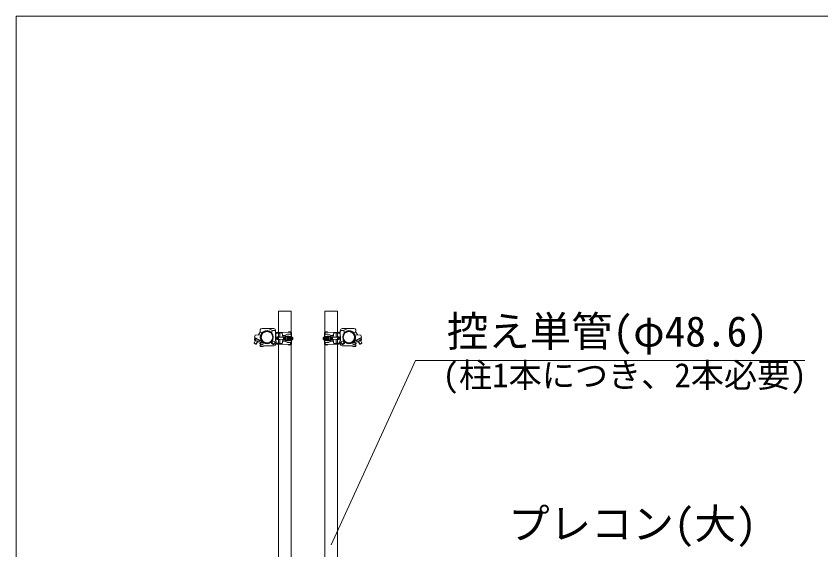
# Model space of a CAD drawing. Units: millimetres, scale not verified. Extents: x -10338 to 10338, y -7128 to 7128.
# Drawn here: x -10338 to -7230, y 5066 to 7128 of the extents above; entities that cross this region are included whole.
import ezdxf
from ezdxf.enums import TextEntityAlignment as Align

# ---------------------------------------------------------------- set-up
doc = ezdxf.new("R2010")
doc.units = ezdxf.units.MM
doc.header["$LTSCALE"] = 40
for name, color, linetype, lineweight in [('0-0_0', 7, 'Continuous', 9), ('0-3_CYG-108', 7, 'Continuous', 9), ('0-9_TEXT', 7, 'Continuous', 9), ('0-C_図面枠', 7, 'Continuous', 9)]:
    doc.layers.add(name, color=color, linetype=linetype, lineweight=lineweight)
doc.styles.add('ＭＳ ゴシック', font='')
doc.styles.get('ＭＳ ゴシック').set_extended_font_data('MS Gothic')

msp = doc.modelspace()

# ---------------------------------------------------------------- linework, layer by layer
at = {"layer": '0-0_0'}
msp.add_line((-10338.45, 7127.75), (-10338.45, -7127.75), dxfattribs=at)
at = {"layer": '0-3_CYG-108'}
for p, q in [((-9401.86, 5896.13), (-9395, 5908.97)), ((-9342.88, 5921.08), (-9388.18, 5921.19)), ((-9360.43, 5919.9), (-9347.6, 5913.03)), ((-9359.98, 5910.58), (-9351.37, 5905.98)), ((-9336, 5874.99), (-9335.9, 5914.07)), ((-9085.97, 5874.99), (-9086.06, 5914.07)), ((-9079.08, 5921.08), (-9033.78, 5921.19)), ((-9061.54, 5919.9), (-9074.37, 5913.03)), ((-9061.98, 5910.58), (-9070.6, 5905.98)), ((-9020.1, 5896.13), (-9026.97, 5908.97)), ((-9417.58, 5879.48), (-9414.28, 5885.65)), ((-9417.26, 5887.96), (-9414.7, 5894.96)), ((-9403.09, 5869.46), (-9416.32, 5876.54)), ((-9397.58, 5874.46), (-9415.15, 5883.85)), ((-9414.7, 5894.96), (-9393.42, 5896.9)), ((-9390.21, 5872.78), (-9414.28, 5885.65)), ((-9413.17, 5877.12), (-9410.81, 5881.53)), ((-9404.34, 5872.42), (-9401.99, 5876.81)), ((-9399.94, 5870.05), (-9396.64, 5876.22)), ((-9391.83, 5896.31), (-9393.42, 5896.9)), ((-9392.55, 5896.58), (-9387.94, 5905.2)), ((-9335.64, 5865.57), (-9335.21, 5901.56)), ((-9335.48, 5860.92), (-9335.37, 5906.22)), ((-9334.84, 5902.56), (-9319.5, 5902.38)), ((-9331.48, 5878.62), (-9331.37, 5888.42)), ((-9331.1, 5904.02), (-9310.48, 5903.76)), ((-9330.49, 5878.5), (-9330.36, 5888.5)), ((-9330.49, 5878.5), (-9319.79, 5878.38)), ((-9330.36, 5888.5), (-9319.67, 5888.38)), ((-9330.15, 5906.5), (-9274.45, 5905.83)), ((-9326.28, 5879.46), (-9304.57, 5879.19)), ((-9326.18, 5887.46), (-9304.48, 5887.19)), ((-9322.29, 5878.41), (-9322.28, 5879.41)), ((-9322.18, 5887.4), (-9322.17, 5888.4)), ((-9319.96, 5864.38), (-9319.79, 5878.38)), ((-9319.67, 5888.38), (-9319.5, 5902.38)), ((-9318.48, 5903.86), (-9318.45, 5906.36)), ((-9310.98, 5862.77), (-9307.8, 5877.23)), ((-9310.48, 5903.76), (-9310.45, 5906.26)), ((-9310.48, 5903.76), (-9307.66, 5889.23)), ((-9310.48, 5903.76), (-9307.6, 5894.23)), ((-9307.86, 5872.23), (-9307.8, 5877.23)), ((-9307.8, 5877.23), (-9295.94, 5877.09)), ((-9307.66, 5889.23), (-9307.6, 5894.23)), ((-9307.66, 5889.23), (-9295.8, 5889.09)), ((-9307.6, 5894.23), (-9301.6, 5894.16)), ((-9304.57, 5879.19), (-9296.99, 5879.1)), ((-9304.48, 5887.19), (-9296.9, 5887.1)), ((-9303.79, 5878.18), (-9296.54, 5878.1)), ((-9303.67, 5888.18), (-9296.42, 5888.09)), ((-9301.6, 5894.16), (-9289.54, 5899.01)), ((-9294.94, 5877.08), (-9289.94, 5877.02)), ((-9294.8, 5889.07), (-9289.8, 5889.01)), ((-9292.62, 5892.05), (-9286.62, 5891.98)), ((-9289.54, 5899.01), (-9278.54, 5898.88)), ((-9287.12, 5878.98), (-9272.83, 5878.81)), ((-9287.03, 5886.98), (-9272.74, 5886.81)), ((-9285.79, 5877.96), (-9271.79, 5877.8)), ((-9285.67, 5887.96), (-9271.67, 5887.79)), ((-9285.28, 5890.96), (-9278.63, 5890.88)), ((-9277.83, 5874.87), (-9277.8, 5877.87)), ((-9277.68, 5887.87), (-9277.64, 5890.99)), ((-9277.54, 5898.74), (-9277.45, 5905.86)), ((-9277.5, 5901.86), (-9274.5, 5901.83)), ((-9277.49, 5902.86), (-9274.49, 5902.83)), ((-9275.01, 5859.83), (-9274.79, 5877.83)), ((-9274.67, 5887.83), (-9274.45, 5905.83)), ((-9136.3, 5887.96), (-9150.3, 5887.79)), ((-9136.18, 5877.96), (-9150.18, 5877.8)), ((-9134.94, 5886.98), (-9149.23, 5886.81)), ((-9134.84, 5878.98), (-9149.14, 5878.81)), ((-9091.82, 5906.5), (-9147.52, 5905.83)), ((-9147.3, 5887.83), (-9147.52, 5905.83)), ((-9144.48, 5902.86), (-9147.48, 5902.83)), ((-9144.47, 5901.86), (-9147.47, 5901.83)), ((-9146.96, 5859.83), (-9147.18, 5877.83)), ((-9144.43, 5898.74), (-9144.52, 5905.86)), ((-9144.29, 5887.87), (-9144.33, 5890.99)), ((-9144.14, 5874.87), (-9144.17, 5877.87)), ((-9132.43, 5899.01), (-9143.43, 5898.88)), ((-9136.69, 5890.96), (-9143.34, 5890.88)), ((-9129.35, 5892.05), (-9135.35, 5891.98)), ((-9120.37, 5894.16), (-9132.43, 5899.01)), ((-9127.17, 5889.07), (-9132.17, 5889.01)), ((-9127.03, 5877.08), (-9132.03, 5877.02)), ((-9114.31, 5889.23), (-9126.17, 5889.09)), ((-9114.17, 5877.23), (-9126.03, 5877.09)), ((-9118.3, 5888.18), (-9125.55, 5888.09)), ((-9118.18, 5878.18), (-9125.43, 5878.1)), ((-9117.49, 5887.19), (-9125.07, 5887.1)), ((-9117.4, 5879.19), (-9124.98, 5879.1)), ((-9114.37, 5894.23), (-9120.37, 5894.16)), ((-9095.79, 5887.46), (-9117.49, 5887.19)), ((-9095.69, 5879.46), (-9117.4, 5879.19)), ((-9111.49, 5903.76), (-9114.37, 5894.23)), ((-9114.31, 5889.23), (-9114.37, 5894.23)), ((-9111.49, 5903.76), (-9114.31, 5889.23)), ((-9110.99, 5862.77), (-9114.17, 5877.23)), ((-9114.11, 5872.23), (-9114.17, 5877.23)), ((-9111.49, 5903.76), (-9111.52, 5906.26)), ((-9090.87, 5904.02), (-9111.49, 5903.76)), ((-9103.49, 5903.86), (-9103.52, 5906.36)), ((-9087.13, 5902.56), (-9102.47, 5902.38)), ((-9102.3, 5888.38), (-9102.47, 5902.38)), ((-9091.6, 5888.5), (-9102.3, 5888.38)), ((-9091.48, 5878.5), (-9102.18, 5878.38)), ((-9102.01, 5864.38), (-9102.18, 5878.38)), ((-9099.79, 5887.4), (-9099.8, 5888.4)), ((-9099.68, 5878.41), (-9099.69, 5879.41)), ((-9091.48, 5878.5), (-9091.6, 5888.5)), ((-9090.48, 5878.62), (-9090.6, 5888.42)), ((-9086.32, 5865.57), (-9086.76, 5901.56)), ((-9086.49, 5860.92), (-9086.6, 5906.22)), ((-9029.42, 5896.58), (-9034.02, 5905.2)), ((-9031.76, 5872.78), (-9007.69, 5885.65)), ((-9030.13, 5896.31), (-9028.54, 5896.9)), ((-9007.27, 5894.96), (-9028.54, 5896.9)), ((-9022.03, 5870.05), (-9025.33, 5876.22)), ((-9024.39, 5874.46), (-9006.82, 5883.85)), ((-9017.62, 5872.42), (-9019.98, 5876.81)), ((-9018.88, 5869.46), (-9005.65, 5876.54)), ((-9008.8, 5877.12), (-9011.16, 5881.53)), ((-9004.39, 5879.48), (-9007.69, 5885.65)), ((-9004.7, 5887.96), (-9007.27, 5894.96)), ((-9419.26, 5865.72), (-9414.11, 5875.36)), ((-9410.44, 5861), (-9419.26, 5865.72)), ((-9419.09, 5863.93), (-9419.26, 5865.72)), ((-9419.09, 5863.93), (-9413.23, 5874.88)), ((-9412.03, 5860.16), (-9419.09, 5863.93)), ((-9412.03, 5860.16), (-9406.17, 5871.11)), ((-9412.03, 5860.16), (-9410.44, 5861)), ((-9410.44, 5861), (-9405.29, 5870.64)), ((-9396.58, 5854.58), (-9394.45, 5856.7)), ((-9381.58, 5854.03), (-9342.5, 5853.93)), ((-9336.56, 5859.99), (-9338.67, 5862.12)), ((-9335.56, 5864.57), (-9319.96, 5864.38)), ((-9331.14, 5863.01), (-9310.98, 5862.77)), ((-9330.7, 5860.51), (-9275.01, 5859.83)), ((-9322.03, 5862.42), (-9320.2, 5864.12)), ((-9319.01, 5860.36), (-9318.98, 5862.86)), ((-9311.01, 5860.27), (-9310.98, 5862.77)), ((-9310.98, 5862.77), (-9307.86, 5872.23)), ((-9307.86, 5872.23), (-9301.86, 5872.16)), ((-9301.86, 5872.16), (-9289.92, 5867.01)), ((-9292.84, 5874.05), (-9286.84, 5873.98)), ((-9289.92, 5867.01), (-9278.92, 5866.88)), ((-9285.47, 5874.96), (-9278.83, 5874.88)), ((-9278.02, 5859.86), (-9277.93, 5866.87)), ((-9277.98, 5862.87), (-9274.97, 5862.83)), ((-9277.96, 5863.87), (-9274.96, 5863.83)), ((-9144, 5863.87), (-9147.01, 5863.83)), ((-9143.99, 5862.87), (-9147, 5862.83)), ((-9091.26, 5860.51), (-9146.96, 5859.83)), ((-9143.95, 5859.86), (-9144.04, 5866.87)), ((-9136.5, 5874.96), (-9143.14, 5874.88)), ((-9132.04, 5867.01), (-9143.04, 5866.88)), ((-9129.13, 5874.05), (-9135.13, 5873.98)), ((-9120.1, 5872.16), (-9132.04, 5867.01)), ((-9114.11, 5872.23), (-9120.1, 5872.16)), ((-9110.99, 5862.77), (-9114.11, 5872.23)), ((-9090.83, 5863.01), (-9110.99, 5862.77)), ((-9110.96, 5860.27), (-9110.99, 5862.77)), ((-9102.96, 5860.36), (-9102.99, 5862.86)), ((-9086.41, 5864.57), (-9102.01, 5864.38)), ((-9099.94, 5862.42), (-9101.76, 5864.12)), ((-9085.41, 5859.99), (-9083.3, 5862.12)), ((-9040.39, 5854.03), (-9079.47, 5853.93)), ((-9025.39, 5854.58), (-9027.52, 5856.7)), ((-9011.52, 5861), (-9016.68, 5870.64)), ((-9009.93, 5860.16), (-9015.8, 5871.11)), ((-9011.52, 5861), (-9002.7, 5865.72)), ((-9009.93, 5860.16), (-9011.52, 5861)), ((-9009.93, 5860.16), (-9002.88, 5863.93)), ((-9002.88, 5863.93), (-9008.74, 5874.88)), ((-9002.7, 5865.72), (-9007.86, 5875.36)), ((-9002.88, 5863.93), (-9002.7, 5865.72))]:
    msp.add_line(p, q, dxfattribs=at)
for points in [[(-9324.96, 4011.56), (-9324.96, 5987.85), (-9276.36, 5987.85), (-9276.36, 4010.97)], [(-9097, 4011.56), (-9097, 5987.85), (-9145.6, 5987.85), (-9145.6, 4010.97)]]:
    msp.add_lwpolyline(points, dxfattribs=at)
for centre, radius in [((-9369.27, 5887.3), 24.3), ((-9369.27, 5887.3), 24.3), ((-9369.27, 5887.3), 22), ((-9369.26, 5887.3), 22), ((-9052.7, 5887.3), 24.3), ((-9052.7, 5887.3), 24.3), ((-9052.7, 5887.3), 22), ((-9052.7, 5887.3), 22), ((-9388.78, 5862.34), 5), ((-9344.31, 5867.79), 5), ((-9077.65, 5867.79), 5), ((-9033.19, 5862.34), 5)]:
    msp.add_circle(centre, radius, dxfattribs=at)
for centre, radius, start, end in [((-9388.2, 5913.19), 8, 89.862, 293.402), ((-9368.72, 5887.3), 25.8, 69.446, 221.149), ((-9343.37, 5906.24), 8, 359.862, 203.402), ((-9342.9, 5914.08), 7, 359.862, 89.862), ((-9282.5, 5902.18), 6.25, 36.175, 142.436), ((-9139.47, 5902.18), 6.25, 37.564, 143.825), ((-9078.6, 5906.24), 8, 336.598, 180.138), ((-9079.06, 5914.08), 7, 90.138, 180.138), ((-9053.25, 5887.3), 25.8, 318.851, 110.554), ((-9033.76, 5913.19), 8, 246.598, 90.138), ((-9415.1, 5878.8), 2.56, 164.543, 319.181), ((-9412.26, 5887.95), 5, 179.862, 233.966), ((-9406.3, 5879.38), 7.23, 198.208, 285.657), ((-9369.26, 5887.85), 25.8, 159.446, 311.149), ((-9330.43, 5883.5), 5, 89.306, 269.306), ((-9330.21, 5901.5), 5, 89.306, 179.306), ((-9330.7, 5902.01), 2, 89.306, 165.436), ((-9321.64, 5883.4), 6.08, 138.194, 220.418), ((-9298.48, 5883.12), 7.25, 135.703, 222.909), ((-9297.98, 5883.11), 6.25, 126.176, 232.436), ((-9295.98, 5883.09), 6.25, 126.176, 232.436), ((-9301.8, 5877.16), 5, 269.306, 359.306), ((-9301.66, 5889.16), 5, 359.306, 89.306), ((-9293.98, 5883.06), 6.25, 126.176, 232.436), ((-9291.98, 5883.04), 6.25, 144.494, 214.118), ((-9287.13, 5882.98), 10.6, 121.197, 237.415), ((-9286.13, 5882.97), 10.6, 121.197, 237.415), ((-9281.13, 5882.91), 10.6, 121.197, 237.415), ((-9283.06, 5882.93), 5.67, 117.379, 241.233), ((-9281.98, 5882.92), 6.25, 126.176, 232.436), ((-9292.33, 5883.04), 10.6, 301.197, 331.161), ((-9292.33, 5883.04), 10.6, 27.45, 57.415), ((-9279.98, 5882.89), 6.25, 126.176, 232.436), ((-9277.98, 5882.87), 6.25, 126.176, 232.436), ((-9275.98, 5882.84), 6.25, 126.176, 232.436), ((-9273.98, 5882.82), 6.25, 126.176, 232.436), ((-9278.58, 5894.88), 4, 269.306, 89.306), ((-9271.98, 5882.8), 6.25, 126.176, 232.436), ((-9269.98, 5882.77), 6.25, 126.176, 232.436), ((-9267.98, 5882.75), 6.25, 126.176, 232.436), ((-9266.98, 5882.74), 6.25, 132.15, 226.463), ((-9275.48, 5882.84), 6.25, 306.176, 52.436), ((-9146.49, 5882.84), 6.25, 127.564, 233.824), ((-9154.99, 5882.74), 6.25, 313.537, 47.85), ((-9153.99, 5882.75), 6.25, 307.564, 53.824), ((-9151.99, 5882.77), 6.25, 307.564, 53.824), ((-9143.38, 5894.88), 4, 90.694, 270.694), ((-9149.99, 5882.8), 6.25, 307.564, 53.824), ((-9147.99, 5882.82), 6.25, 307.564, 53.824), ((-9145.99, 5882.84), 6.25, 307.564, 53.824), ((-9143.99, 5882.87), 6.25, 307.564, 53.824), ((-9129.64, 5883.04), 10.6, 122.585, 152.55), ((-9129.64, 5883.04), 10.6, 208.839, 238.803), ((-9141.99, 5882.89), 6.25, 307.564, 53.824), ((-9139.99, 5882.92), 6.25, 307.564, 53.824), ((-9138.9, 5882.93), 5.67, 298.767, 62.621), ((-9140.84, 5882.91), 10.6, 302.585, 58.803), ((-9135.84, 5882.97), 10.6, 302.585, 58.803), ((-9134.84, 5882.98), 10.6, 302.585, 58.803), ((-9120.31, 5889.16), 5, 90.694, 180.694), ((-9120.17, 5877.16), 5, 180.694, 270.694), ((-9129.99, 5883.04), 6.25, 325.882, 35.506), ((-9127.99, 5883.06), 6.25, 307.564, 53.824), ((-9125.99, 5883.09), 6.25, 307.564, 53.824), ((-9123.99, 5883.11), 6.25, 307.564, 53.824), ((-9123.49, 5883.12), 7.25, 317.091, 44.297), ((-9100.32, 5883.4), 6.08, 319.582, 41.806), ((-9091.76, 5901.5), 5, 0.694, 90.694), ((-9091.54, 5883.5), 5, 270.694, 90.694), ((-9091.26, 5902.01), 2, 14.564, 90.694), ((-9052.7, 5887.85), 25.8, 228.851, 20.554), ((-9015.67, 5879.38), 7.23, 254.343, 341.792), ((-9006.86, 5878.8), 2.56, 220.819, 15.457), ((-9009.7, 5887.95), 5, 306.034, 0.138), ((-9401.88, 5871.72), 2.56, 164.541, 319.183), ((-9388.78, 5862.34), 8, 71.788, 224.862), ((-9388.78, 5862.34), 11, 224.862, 310.876), ((-9344.31, 5867.79), 8, 161.788, 314.862), ((-9342.48, 5860.93), 7, 269.862, 359.862), ((-9344.31, 5867.79), 11, 314.862, 40.876), ((-9330.64, 5865.51), 5, 179.306, 269.306), ((-9331.15, 5865.01), 2, 196.705, 269.306), ((-9282.96, 5863.68), 6.25, 216.176, 322.436), ((-9278.88, 5870.88), 4, 269.306, 89.306), ((-9143.09, 5870.88), 4, 90.694, 270.694), ((-9139, 5863.68), 6.25, 217.564, 323.824), ((-9091.32, 5865.51), 5, 270.694, 0.694), ((-9090.82, 5865.01), 2, 270.694, 343.295), ((-9077.65, 5867.79), 11, 139.124, 225.138), ((-9079.49, 5860.93), 7, 180.138, 270.138), ((-9077.65, 5867.79), 8, 225.138, 18.212), ((-9033.19, 5862.34), 11, 229.124, 315.138), ((-9033.19, 5862.34), 8, 315.138, 108.212), ((-9020.09, 5871.72), 2.56, 220.817, 15.459)]:
    msp.add_arc(centre, radius, start, end, dxfattribs=at)
at = {"layer": '0-9_TEXT'}
for p, q in [((-9121.85, 5085.73), (-8795.79, 5798.23)), ((-8795.79, 5798.23), (-7291.31, 5798.23))]:
    msp.add_line(p, q, dxfattribs=at)
at = {"layer": '0-C_図面枠'}
msp.add_lwpolyline([(-10338.45, -7127.75), (10338.45, -7127.75), (10338.45, 7127.75), (-10338.45, 7127.75)], dxfattribs=at)

# ---------------------------------------------------------------- texts
at = {"layer": '0-9_TEXT', "style": 'ＭＳ ゴシック'}
for s, height, p in [('控え単管(φ48.6)', 117.3, (-8674.39, 5816.39)), ('(柱1本につき、2本必要)', 93.84, (-8691.61, 5665.8)), ('プレコン(大)', 117.3, (-8437.48, 5073.21))]:
    msp.add_text(s, height=height, dxfattribs=at).set_placement(p, align=Align.BOTTOM_LEFT)

doc.saveas('drawing.dxf')
